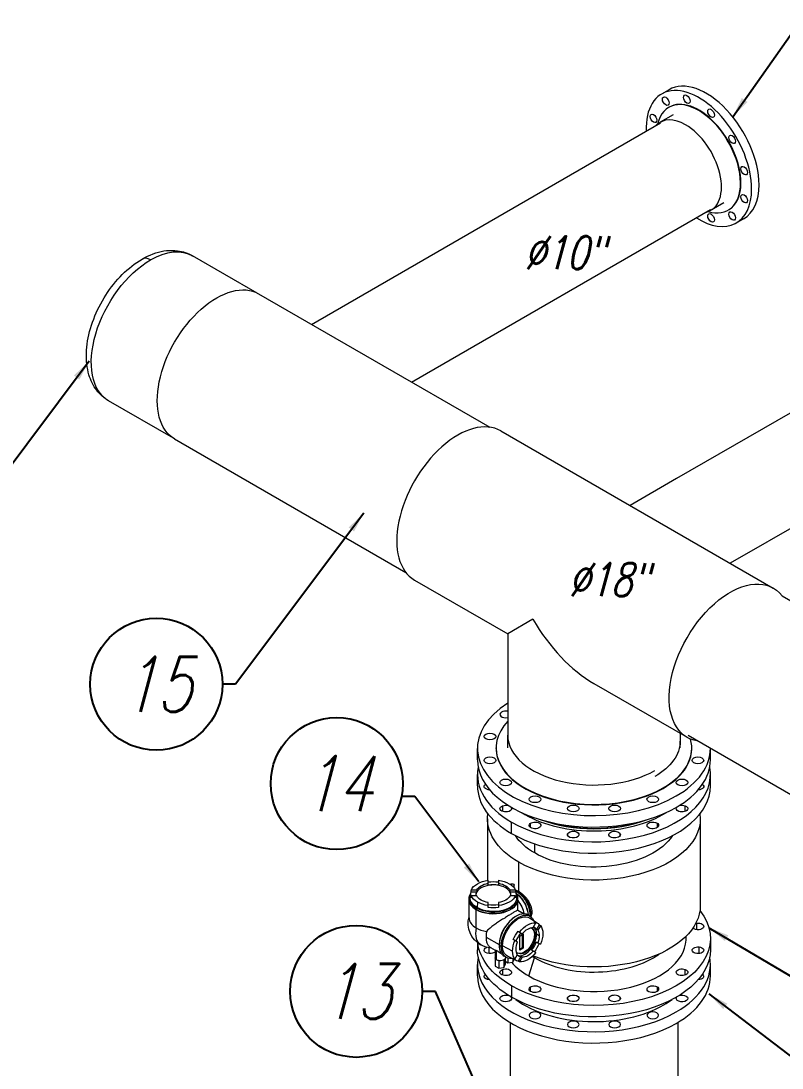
# Model space of a CAD drawing. Header units: inches. Extents: x 52169 to 69006, y 13152 to 42758.
# Drawn here: x 64011 to 66086, y 31320 to 34176 of the extents above; entities that cross this region are included whole.
import ezdxf
from ezdxf.enums import TextEntityAlignment as Align

# ---------------------------------------------------------------- set-up
doc = ezdxf.new("R2010")
doc.units = ezdxf.units.IN
doc.header["$MEASUREMENT"] = 0
doc.layers.add('IA-DIBUJO', color=3, linetype='Continuous')
doc.layers.add('IA-SIMBOLS', color=2, linetype='Continuous')
doc.layers.add('IA-DIM', color=7, linetype='Continuous', lineweight=5)
doc.layers.add('IA-TITLE', color=6, linetype='Continuous', lineweight=13)
doc.styles.add('ING-AMB', font='romans.shx', dxfattribs={"width": 0.75, "oblique": 15})
doc.styles.add('SALVADOR', font='romans.shx', dxfattribs={"width": 0.75, "oblique": 15})
doc.dimstyles.new('ING-AMB 16', dxfattribs={"dimscale": 16, "dimtxt": 3, "dimasz": 2.5, "dimexe": 1, "dimexo": 1, "dimgap": 1, "dimtad": 1, "dimdec": 0, "dimzin": 0, "dimdsep": 46, "dimtxsty": 'ING-AMB', "dimcen": 0.1, "dimclrd": 7, "dimclre": 7, "dimclrt": 2, "dimadec": 0, "dimazin": 0, "dimtfac": 1, "dimtdec": 0, "dimtmove": 0, "dimatfit": 0, "dimfxl": 1.25, "dimtfill": 1, "dimtolj": 1, "dimtzin": 0, "dimarcsym": 1})

# ---------------------------------------------------------------- blocks, each defined once
blk = doc.blocks.new('A$Cc3e9d9fc')
at = {"layer": 'IA-DIBUJO', "color": 2, "linetype": 'Continuous', "lineweight": 0, "extrusion": (1.11022e-16, 0.816497, 0.57735)}
for p, q in [((3760.2, 10678), (3739.9, 10666.3)), ((3760.5, 10630.5), (3759.5, 10629.9)), ((3771.2, 10609.6), (3736, 10589.3)), ((3909.7, 10369.7), (3874.5, 10349.4)), ((3922.5, 10350.1), (3921.4, 10349.4)), ((3963.4, 10326), (3943.1, 10314.3)), ((3555.4, 9058.2), (3809.1, 8911.8)), ((3320.4, 8882.7), (3320.4, 8917.3)), ((3790.4, 8922.6), (3790.4, 8900.9)), ((3288.7, 8881.4), (3288.7, 8882.7)), ((3790.4, 8882.7), (3790.4, 8900.9)), ((3822.1, 8882), (3822, 8882.6)), ((3822.1, 8881.4), (3822.1, 8882.7)), ((3237.9, 8850.3), (3237.9, 8881.4)), ((3288.7, 8882), (3288.7, 8881.5)), ((3872.9, 8850.3), (3872.9, 8881.4)), ((3237.9, 8779), (3237.9, 8810.1)), ((3872.9, 8779), (3872.9, 8810.1)), ((3268.9, 8771.3), (3268.9, 8768.6)), ((3369.2, 8772.4), (3369.8, 8771.9)), ((3741.5, 8772.4), (3742.1, 8772.8)), ((3841.8, 8768.6), (3841.8, 8771.3)), ((3306.3, 8725), (3306.3, 8709.8)), ((3804.4, 8709.8), (3804.4, 8725)), ((3265.4, 8689.7), (3265.4, 8521.6)), ((3366.9, 8701.3), (3366.9, 8702.8)), ((3845.4, 8689.7), (3845.4, 8452.9)), ((3330.8, 8649.4), (3330.8, 8680.5)), ((3381.6, 8676.5), (3381.6, 8666.3)), ((3729.1, 8666.3), (3729.1, 8676.5)), ((3483.4, 8648.3), (3483.4, 8644.7)), ((3627.3, 8644.7), (3627.3, 8648.3)), ((3393.8, 8621.2), (3393.8, 8596.4)), ((3350.3, 8491.3), (3350.3, 8571.3)), ((3267.2, 8513.5), (3267.2, 8521.9)), ((3267.2, 8508.6), (3267.2, 8513.5)), ((3295.2, 8521.9), (3295.2, 8513.5)), ((3295.2, 8513.5), (3295.2, 8508.6)), ((3327.5, 8510.7), (3327.9, 8511)), ((3219.3, 8484.6), (3218.3, 8475.2)), ((3220.8, 8490.5), (3235.8, 8490.5)), ((3221.3, 8495.4), (3235.8, 8495.4)), ((3235.8, 8495.4), (3235.8, 8490.5)), ((3314.8, 8506.7), (3314.8, 8501)), ((3326.6, 8495.4), (3341.1, 8495.4)), ((3326.6, 8490.5), (3326.6, 8495.4)), ((3326.6, 8490.5), (3341.6, 8490.5)), ((3336.4, 8506.1), (3334.5, 8505)), ((3336.4, 8503), (3336.4, 8506.1)), ((3338.1, 8500.8), (3338.1, 8508.5)), ((3342.5, 8488), (3345.2, 8490.8)), ((3343.1, 8484.6), (3344.1, 8475.2)), ((3345.2, 8490.8), (3348.1, 8492.4)), ((3350.1, 8491.2), (3350.3, 8491.3)), ((3215, 8419.1), (3215, 8468.9)), ((3215.2, 8473), (3215.2, 8468.9)), ((3235.8, 8479.2), (3221.3, 8479.2)), ((3237.7, 8462.2), (3236.7, 8447.3)), ((3267.2, 8452.7), (3267.2, 8461.1)), ((3295.2, 8461.1), (3295.2, 8452.7)), ((3341.1, 8479.2), (3326.6, 8479.2)), ((3347.2, 8473), (3347.2, 8468.9)), ((3347.5, 8440.4), (3347.5, 8468.9)), ((3234.4, 8392), (3234.4, 8441.9)), ((3234.6, 8446.1), (3234.6, 8442)), ((3347.5, 8440.4), (3365.4, 8430)), ((3381.3, 8423.8), (3375.6, 8427)), ((3341.3, 8422.8), (3343.1, 8423.8)), ((3400.9, 8405.2), (3379.6, 8418.9)), ((3389.7, 8393), (3396.9, 8405.5)), ((3405.8, 8400.7), (3398.5, 8387.9)), ((3409.9, 8398), (3402.7, 8385.5)), ((3835.7, 8387.1), (3835.7, 8405.1)), ((3352.9, 8380.1), (3360.1, 8375.9)), ((3353.5, 8369.8), (3362.9, 8375.3)), ((3353.5, 8331.6), (3353.5, 8369.8)), ((3361, 8338.1), (3361, 8374.2)), ((3362.9, 8375.3), (3362.9, 8337)), ((3393.2, 8373.7), (3395.1, 8372.6)), ((3402.7, 8385.5), (3398.5, 8387.9)), ((3406.4, 8370.6), (3399, 8374.8)), ((3237.9, 8351.8), (3237.9, 8332.5)), ((3261.2, 8367), (3297.1, 8346.3)), ((3297.1, 8346.3), (3297.1, 8344.2)), ((3302.8, 8341), (3297.1, 8344.2)), ((3333.6, 8328.5), (3306.3, 8343)), ((3347.1, 8353.4), (3339.9, 8357.6)), ((3398.5, 8353.8), (3402.7, 8351.4)), ((3402.7, 8351.4), (3409.9, 8347.2)), ((3841.8, 8322), (3841.8, 8340)), ((3872.9, 8363.6), (3872.9, 8332.5)), ((3268.9, 8337.5), (3268.9, 8322)), ((3273.3, 8338.9), (3286, 8331.6)), ((3286, 8331.7), (3286, 8310.3)), ((3290.1, 8304.6), (3290.1, 8330.2)), ((3308.6, 8318.5), (3308.6, 8318.5)), ((3316.3, 8311.2), (3310.6, 8314.5)), ((3314, 8312.7), (3314, 8312.7)), ((3314, 8312.5), (3314, 8310.3)), ((3342.2, 8303.5), (3319.6, 8315.1)), ((3339.9, 8306.7), (3347.1, 8319.3)), ((3355.9, 8314.2), (3348.5, 8301.5)), ((3360.1, 8311.8), (3352.9, 8299.2)), ((3353.5, 8333.8), (3361, 8338.1)), ((3362.9, 8337), (3353.5, 8331.6)), ((3355.9, 8314.2), (3360.1, 8311.8)), ((3362.9, 8337), (3361, 8338.1)), ((3389.7, 8328.8), (3385.5, 8331.3)), ((3396.9, 8324.7), (3389.7, 8328.8)), ((3393.8, 8310.1), (3393.8, 8313.8)), ((3237.9, 8261.1), (3237.9, 8292.2)), ((3286.6, 8307.7), (3286.6, 8287.9)), ((3286.6, 8287.9), (3296.4, 8282.2)), ((3296.4, 8302.1), (3296.4, 8282.2)), ((3296.4, 8282.2), (3309.8, 8284.3)), ((3309.8, 8304.1), (3309.8, 8284.3)), ((3309.8, 8284.3), (3313.4, 8292)), ((3313.4, 8308), (3313.4, 8292)), ((3313.4, 8301), (3321.1, 8296.5)), ((3321.1, 8309.1), (3321.1, 8296.5)), ((3321.1, 8296.5), (3334.5, 8298.6)), ((3334.5, 8307.4), (3334.5, 8298.6)), ((3334.5, 8298.6), (3337.8, 8305.7)), ((3377.5, 8260.9), (3393.8, 8310.1)), ((3872.9, 8261.1), (3872.9, 8292.2)), ((3306.3, 8278.5), (3306.3, 8263.3)), ((3804.4, 8263.3), (3804.4, 8278.5)), ((3330.8, 8233.9), (3330.8, 8202.8)), ((3381.6, 8229.9), (3381.6, 8219.8)), ((3729.1, 8219.8), (3729.1, 8229.9)), ((3483.4, 8201.7), (3483.4, 8198.2)), ((3627.3, 8198.2), (3627.3, 8201.7))]:
    blk.add_line(p, q, dxfattribs=at)
at = {"layer": 'IA-DIBUJO', "linetype": 'Continuous', "lineweight": 0, "extrusion": (1.11022e-16, 0.816497, 0.57735)}
for p, q in [((2785.3, 10038.1), (3737, 10587.6)), ((3058.4, 9880.5), (3873.5, 10351.1)), ((2637.6, 10123.3), (2461, 10225.3)), ((2641, 10121.5), (3271.2, 9757.6)), ((4383.6, 9965.4), (3780.8, 9617.4)), ((2409.1, 9727.6), (2232.5, 9829.5)), ((3301.6, 9747.4), (4044.1, 9318.8)), ((2412.4, 9725.5), (3042.6, 9361.7)), ((4520.1, 9728.9), (3926.9, 9386.5)), ((3780.7, 9617.4), (3653.8, 9544.1)), ((3066.6, 9340.4), (3320.4, 9193.9)), ((4068.1, 9297.5), (4698.3, 8933.7)), ((3389.2, 9233.7), (3320.4, 9193.9)), ((3320.4, 9193.9), (3320.4, 8917.3)), ((3812.3, 8917.3), (4469.7, 8537.7)), ((3326.8, 8133.9), (3326.8, 7000.9)), ((3784, 8133.9), (3784, 7000.9))]:
    blk.add_line(p, q, dxfattribs=at)
at = {"layer": 'IA-DIBUJO', "color": 2, "linetype": 'Continuous', "lineweight": 0, "extrusion": (1.57946e-16, 2.22045e-16, -1)}
blk.add_arc((-3281.2, 8404.8), 68.5, 300, 14.7258, dxfattribs=at)
at = {"layer": 'IA-DIBUJO', "color": 2, "linetype": 'Continuous', "lineweight": 0, "extrusion": (1.02435e-16, 2.22045e-16, -1)}
blk.add_arc((-3281.2, 8404.8), 68.5, 273.0957, 300, dxfattribs=at)
at = {"layer": 'IA-DIBUJO', "color": 2, "linetype": 'Continuous', "lineweight": 0}
for centre, major_axis, ratio, start_param, end_param in [((3861.8, 10502), (-101.6, 176), 0.57735, -2.356194, 0), ((3841.5, 10490.3), (-101.6, 176), 0.57735, -2.356194, 0.834115), ((3840.4, 10489.7), (-81, 140.2), 0.57735, -2.356194, 0.553972), ((3751, 10647), (-6.4, 11), 0.57735, -5.497787, 0.785398), ((3808.4, 10652.1), (-6.4, 11), 0.57735, -5.497787, 0.785398), ((3841.5, 10490.3), (-81, 140.2), 0.57735, -2.356194, 0), ((3874.6, 10613.9), (-6.4, 11), 0.57735, -5.497787, 0.785398), ((3717.9, 10599.9), (6.4, -11), 0.57735, -5.497787, 0.785398), ((3805.2, 10469.3), (-69.3, 119.9), 0.57735, -0.785398, 0.169443), ((3805.2, 10469.3), (69.2, -119.9), 0.57735, -0.168716, 2.356194), ((3932, 10542.5), (-6.4, 11), 0.57735, -5.497787, 0.785398), ((3965.1, 10457.2), (-6.4, 11), 0.57735, -5.497787, 0.785398), ((3841.5, 10490.3), (101.6, -176), 0.57735, -0.834003, 0.785398), ((3840.4, 10489.7), (81, -140.2), 0.57735, -0.553972, 0.785398), ((3841.5, 10490.3), (81, -140.2), 0.57735, 0, 0.785398), ((3861.8, 10502), (101.6, -176), 0.57735, 0, 0.785398), ((3965.1, 10380.7), (-6.4, 11), 0.57735, -5.497787, 0.785398), ((3874.6, 10328.4), (6.4, -11), 0.57735, -5.497787, 0.785398), ((3932, 10333.6), (-6.4, 11), 0.57735, -5.497787, 0.785398), ((3555.4, 8881.4), (-317.5, 0), 0.57735, -0.737492, 2.356194), ((3315.1, 8974.1), (-15.9, 0), 0.57735, -0.785398, 1.906677), ((3315.1, 8974.1), (-15.9, 0), 0.57735, -1.906677, -0.785398), ((3555.4, 8882.7), (-266.7, 0), 0.57735, -0.492529, 2.356194), ((3272, 8914), (15.9, 0), 0.57735, -3.926991, 2.356194), ((3555.4, 8917.3), (-235, 0), 0.57735, -0.000294, 2.356194), ((3555.4, 8882.7), (266.7, 0), 0.57735, -0.785398, 0.158999), ((3555.4, 8881.4), (317.5, 0), 0.57735, -0.785398, 0.004932), ((3272, 8848.9), (-15.9, 0), 0.57735, -3.926991, 2.356194), ((3555.4, 8881.4), (-266.7, 0), 0.57735, 0, 2.356194), ((3555.4, 8881.4), (266.7, 0), 0.57735, -0.785398, 0), ((3838.7, 8848.9), (-15.9, 0), 0.57735, -5.497787, 0.785398), ((3555.4, 8810.1), (-317.5, 0), 0.57735, -0.109909, 0.785398), ((3555.4, 8850.3), (-317.5, 0), 0.57735, 0, 2.356194), ((3555.4, 8810.1), (317.5, 0), 0.57735, -2.356194, 0.109908), ((3555.4, 8850.3), (317.5, 0), 0.57735, -0.785398, 0), ((3315.1, 8788.7), (-15.9, 0), 0.57735, -3.926991, 2.356194), ((3555.4, 8850.3), (-241, 0), 0.57735, 0.375247, 0.375592), ((3795.6, 8788.7), (15.9, 0), 0.57735, -3.926991, 2.356194), ((3555.4, 8850.3), (241, 0), 0.57735, -0.37559, -0.375246), ((3555.4, 8779), (-317.5, 0), 0.57735, 0, 0.785398), ((3555.4, 8779), (317.5, 0), 0.57735, -2.356194, 0), ((3394.8, 8742.7), (-15.9, 0), 0.57735, -3.926991, 2.356194), ((3715.9, 8742.7), (15.9, 0), 0.57735, -3.926991, 2.356194), ((3499, 8717.8), (-15.9, 0), 0.57735, -3.926991, 2.356194), ((3611.7, 8717.8), (15.9, 0), 0.57735, -3.926991, 2.356194), ((3555.4, 8810.1), (266.5, 0), 0.57735, -2.405226, -2.356194), ((3555.4, 8810.1), (266.5, 0), 0.57735, -2.356194, -0.736367), ((3555.4, 8816.2), (266.5, 0), 0.57735, -2.152335, -0.989258), ((3555.4, 8819.3), (270, 0), 0.57735, -2.102164, -1.039427), ((3281.2, 8481.6), (-47.5, 0), 0.57735, -2.356194, -0.014887), ((3281.2, 8482.4), (-47.5, 0), 0.57735, -0.29918, 0.116362), ((3281.2, 8482.4), (-47.5, 0), 0.57735, -1.869976, -1.271616), ((3281.2, 8481.6), (47.5, 0), 0.57735, 0.014887, 0.785398), ((3281.2, 8482.4), (47.5, 0), 0.57735, -0.116362, 0.29918), ((3348.1, 8451.6), (-25, 43.3), 0.57735, -0.785398, -0.584722), ((3348.1, 8451.6), (-25, 43.3), 0.57735, -2.570986, -0.785398), ((3281.2, 8468.9), (-66.3, 0), 0.57735, -0.086902, 0.785398), ((3281.2, 8468.9), (66.2, 0), 0.57735, -2.356194, 0.086902), ((3281.2, 8482.4), (47.5, 0), 0.57735, -1.869976, -1.271616), ((3343.1, 8370.8), (32.5, 56.3), 0.57735, 0, 2.356194), ((3281.2, 8419.1), (-66.3, 0), 0.57735, 0, 0.785398), ((3341.3, 8371.8), (-31.2, -54.1), 0.57735, -2.356194, -0.785398), ((3281.2, 8404.8), (-34.2, -59.3), 0.57735, -1.042412, 0), ((3281.2, 8419.1), (66.2, 0), 0.57735, -2.356194, -1.852607), ((3370.7, 8354.8), (-22.3, -38.5), 0.57735, -1.867255, -1.274338), ((3367.5, 8356.7), (-22.2, -38.5), 0.57735, 0.071566, 2.356194), ((3555.4, 8363.6), (251.6, 0), 0.57735, -2.356194, 0.040051), ((3370.7, 8354.8), (22.3, 38.5), 0.57735, -0.296458, 0.101629), ((3367.5, 8356.7), (22.2, 38.5), 0.57735, -0.785398, -0.071566), ((3343.1, 8370.8), (-32.5, -56.3), 0.57735, -0.785398, 0), ((3370.7, 8354.8), (22.3, 38.5), 0.57735, -1.867255, -1.274338), ((3555.4, 8292.2), (-317.5, 0), 0.57735, -0.109908, 2.356194), ((3341.3, 8371.8), (-32.9, -53.1), 0.000027, -0.000002, 0.000186), ((3370.7, 8354.8), (-22.2, -38.5), 0.57735, -0.101629, 0.296458), ((3555.4, 8403.4), (228.5, 0), 0.57735, -2.396893, -2.356194), ((3555.4, 8403.4), (228.5, 0), 0.57735, -2.356194, -0.677246), ((3555.4, 8292.2), (317.5, 0), 0.57735, -0.785398, 0.109909), ((3555.4, 8363.6), (251.6, 0), 0.57735, -2.673226, -2.356194), ((3555.4, 8261.1), (-317.5, 0), 0.57735, 0, 2.356194), ((3555.4, 8261.1), (317.5, 0), 0.57735, -0.785398, 0), ((3555.4, 8292.2), (270, 0), 0.57735, -2.48178, -0.785398), ((3555.4, 8292.2), (270, 0), 0.57735, -0.785398, -0.659812)]:
    blk.add_ellipse(centre, major_axis=major_axis, ratio=ratio, start_param=start_param, end_param=end_param, dxfattribs=at)
at = {"layer": 'IA-DIBUJO', "linetype": 'Continuous', "lineweight": 0, "extrusion": (-1.33067e-16, 2.69122e-16, -1)}
blk.add_ellipse((2346.8, 10027.4), major_axis=(114.3, 197.9), ratio=0.57735, start_param=-0.785398, end_param=0, dxfattribs=at)
at = {"layer": 'IA-DIBUJO', "linetype": 'Continuous', "lineweight": 0, "extrusion": (-2.29215e-16, 3.24633e-16, -1)}
for centre, major_axis, end_param in [((2346.8, 10027.4), (-114.3, -197.9), 2.356194), ((2526.7, 9923.5), (-114.3, -198), 3.141593)]:
    blk.add_ellipse(centre, major_axis=major_axis, ratio=0.57735, start_param=0, end_param=end_param, dxfattribs=at)
at = {"layer": 'IA-DIBUJO', "linetype": 'Continuous', "lineweight": 0}
for centre, major_axis, start_param, end_param in [((2346.8, 10176.6), (-22.9, 39.6), -0.785398, 0), ((3184.1, 9543.9), (117.5, 203.5), 0, 3.141593), ((3555.4, 9329.6), (166.2, -287.8), -1.570796, -0.785398)]:
    blk.add_ellipse(centre, major_axis=major_axis, ratio=0.57735, start_param=start_param, end_param=end_param, dxfattribs=at)
at = {"layer": 'IA-DIBUJO', "linetype": 'Continuous', "lineweight": 0, "extrusion": (5.92297e-17, 1.581e-16, -1)}
blk.add_ellipse((3926.6, 9115.3), major_axis=(-117.5, -203.5), ratio=0.57735, start_param=-0.233917, end_param=3.37551, dxfattribs=at)
at = {"layer": 'IA-DIBUJO', "color": 2, "linetype": 'Continuous', "lineweight": 0, "extrusion": (-2.12596e-18, 2.79261e-32, -1)}
blk.add_ellipse((3555.4, 8900.9), major_axis=(235, 0), ratio=0.57735, start_param=0, end_param=0.785398, dxfattribs=at)
at = {"layer": 'IA-DIBUJO', "color": 2, "linetype": 'Continuous', "lineweight": 0, "extrusion": (2.52283e-17, -5.55112e-17, -1)}
blk.add_ellipse((3272, 8777.6), major_axis=(-15.9, 0), ratio=0.57735, start_param=-1.530768, end_param=0.693918, dxfattribs=at)
at = {"layer": 'IA-DIBUJO', "color": 2, "linetype": 'Continuous', "lineweight": 0, "extrusion": (-1.11022e-16, 2.77556e-16, -1)}
blk.add_ellipse((3838.8, 8777.6), major_axis=(15.9, 0), ratio=0.57735, start_param=-0.693916, end_param=1.530766, dxfattribs=at)
at = {"layer": 'IA-DIBUJO', "color": 2, "linetype": 'Continuous', "lineweight": 0, "extrusion": (1.64007e-17, 5.55112e-17, -1)}
for centre, major_axis, start_param, end_param in [((3315.1, 8717.4), (-15.9, 0), -2.159845, 0.981748), ((3315.1, 8270.9), (-15.9, 0), -2.159845, 0.981748), ((3315.1, 8270.9), (15.9, 0), -2.159845, 0.981748), ((3795.6, 8199.6), (15.9, 0), -2.092029, -0.785398)]:
    blk.add_ellipse(centre, major_axis=major_axis, ratio=0.57735, start_param=start_param, end_param=end_param, dxfattribs=at)
at = {"layer": 'IA-DIBUJO', "color": 2, "linetype": 'Continuous', "lineweight": 0, "extrusion": (1.64007e-17, 1.66533e-16, -1)}
blk.add_ellipse((3315.1, 8717.4), major_axis=(15.9, 0), ratio=0.57735, start_param=-2.159845, end_param=-1.044273, dxfattribs=at)
at = {"layer": 'IA-DIBUJO', "color": 2, "linetype": 'Continuous', "lineweight": 0, "extrusion": (-1.61509e-17, 1.11022e-16, -1)}
blk.add_ellipse((3315.1, 8717.4), major_axis=(15.9, 0), ratio=0.57735, start_param=-0.48372, end_param=0.981748, dxfattribs=at)
at = {"layer": 'IA-DIBUJO', "color": 2, "linetype": 'Continuous', "lineweight": 0, "extrusion": (9.09232e-18, 1.19469e-33, -1)}
blk.add_ellipse((3795.6, 8717.4), major_axis=(-15.9, 0), ratio=0.57735, start_param=-0.981748, end_param=0.483715, dxfattribs=at)
at = {"layer": 'IA-DIBUJO', "color": 2, "linetype": 'Continuous', "lineweight": 0, "extrusion": (4.84526e-17, 5.55112e-17, -1)}
for centre, major_axis in [((3795.6, 8717.4), (15.9, 0)), ((3795.6, 8270.9), (-15.9, 0)), ((3795.6, 8270.9), (15.9, 0))]:
    blk.add_ellipse(centre, major_axis=major_axis, ratio=0.57735, start_param=-0.981748, end_param=2.159845, dxfattribs=at)
at = {"layer": 'IA-DIBUJO', "color": 2, "linetype": 'Continuous', "lineweight": 0, "extrusion": (7.19118e-17, -1.28964e-29, -1)}
for centre, major_axis, start_param, end_param in [((3795.6, 8717.4), (15.9, 0), -2.097314, -0.981748), ((3272, 8331), (-15.9, 0), -2.652654, -1.767146)]:
    blk.add_ellipse(centre, major_axis=major_axis, ratio=0.57735, start_param=start_param, end_param=end_param, dxfattribs=at)
at = {"layer": 'IA-DIBUJO', "color": 2, "linetype": 'Continuous', "lineweight": 0, "extrusion": (-2.61467e-17, -5.55112e-17, -1)}
blk.add_ellipse((3555.4, 8689.7), major_axis=(-290, 0), ratio=0.57735, start_param=-0.785398, end_param=0.080664, dxfattribs=at)
at = {"layer": 'IA-DIBUJO', "color": 2, "linetype": 'Continuous', "lineweight": 0, "extrusion": (5.55112e-17, -1.66533e-16, -1)}
blk.add_ellipse((3555.4, 8689.7), major_axis=(290, 0), ratio=0.57735, start_param=-0.080664, end_param=2.356194, dxfattribs=at)
at = {"layer": 'IA-DIBUJO', "color": 2, "linetype": 'Continuous', "lineweight": 0, "extrusion": (7.39456e-17, 5.55112e-17, -1)}
for centre, major_axis in [((3394.8, 8671.4), (-15.9, 0)), ((3394.8, 8671.4), (15.9, 0)), ((3394.8, 8224.8), (-15.9, 0)), ((3394.8, 8224.8), (15.9, 0))]:
    blk.add_ellipse(centre, major_axis=major_axis, ratio=0.57735, start_param=-2.552544, end_param=0.589049, dxfattribs=at)
at = {"layer": 'IA-DIBUJO', "color": 2, "linetype": 'Continuous', "lineweight": 0, "extrusion": (1.61509e-17, -1.66533e-16, -1)}
for centre, major_axis, start_param, end_param in [((3499, 8646.5), (-15.9, 0), 0.19635, 3.337942), ((3611.7, 8646.5), (-15.9, 0), -0.19635, 2.945243), ((3499, 8646.5), (15.9, 0), 0.19635, 3.337942), ((3611.7, 8646.5), (15.9, 0), -0.19635, 2.945243), ((3499, 8199.9), (15.9, 0), 0.19635, 3.337942), ((3499, 8199.9), (-15.9, 0), 0.19635, 3.337942), ((3611.7, 8199.9), (-15.9, 0), -0.19635, 2.945243), ((3611.7, 8199.9), (15.9, 0), -0.19635, 2.945243)]:
    blk.add_ellipse(centre, major_axis=major_axis, ratio=0.57735, start_param=start_param, end_param=end_param, dxfattribs=at)
at = {"layer": 'IA-DIBUJO', "color": 2, "linetype": 'Continuous', "lineweight": 0, "extrusion": (-4.64188e-17, -9.4569e-34, -1)}
for centre, major_axis in [((3715.9, 8671.4), (-15.9, 0)), ((3715.9, 8671.4), (15.9, 0)), ((3715.9, 8224.8), (-15.9, 0)), ((3715.9, 8224.8), (15.9, 0))]:
    blk.add_ellipse(centre, major_axis=major_axis, ratio=0.57735, start_param=-0.589049, end_param=2.552544, dxfattribs=at)
at = {"layer": 'IA-DIBUJO', "color": 2, "linetype": 'Continuous', "lineweight": 0, "extrusion": (-9.14177e-17, -5.55112e-17, -1)}
blk.add_ellipse((3555.4, 8689.7), major_axis=(-228.5, 0), ratio=0.57735, start_param=-0.785398, end_param=-0.356222, dxfattribs=at)
at = {"layer": 'IA-DIBUJO', "color": 2, "linetype": 'Continuous', "lineweight": 0, "extrusion": (-1.96046e-17, 5.55112e-17, -1)}
blk.add_ellipse((3555.4, 8689.7), major_axis=(228.5, 0), ratio=0.57735, start_param=0.356222, end_param=2.356194, dxfattribs=at)
at = {"layer": 'IA-DIBUJO', "color": 2, "linetype": 'Continuous', "lineweight": 0, "extrusion": (3.33522e-17, 5.55112e-17, -1)}
for major_axis in [(-61.5, 0), (61.5, 0)]:
    blk.add_ellipse((3281.2, 8487.3), major_axis=major_axis, ratio=0.57735, start_param=0.229656, end_param=1.341141, dxfattribs=at)
at = {"layer": 'IA-DIBUJO', "color": 2, "linetype": 'Continuous', "lineweight": 0, "extrusion": (5.39779e-17, 7.09244e-33, -1)}
for major_axis in [(-47.5, 0), (47.5, 0)]:
    blk.add_ellipse((3281.2, 8487.3), major_axis=major_axis, ratio=0.57735, start_param=0.29918, end_param=1.271616, dxfattribs=at)
at = {"layer": 'IA-DIBUJO', "color": 2, "linetype": 'Continuous', "lineweight": 0, "extrusion": (-1.65378e-17, 4.25324e-33, -1)}
for major_axis in [(62, 0), (-62, 0)]:
    blk.add_ellipse((3281.2, 8482.4), major_axis=major_axis, ratio=0.57735, start_param=-1.798514, end_param=-1.343079, dxfattribs=at)
at = {"layer": 'IA-DIBUJO', "color": 2, "linetype": 'Continuous', "lineweight": 0, "extrusion": (6.38492e-17, -1.28766e-32, -1)}
for major_axis in [(61.5, 0), (-61.5, 0)]:
    blk.add_ellipse((3281.2, 8487.3), major_axis=major_axis, ratio=0.57735, start_param=-1.341141, end_param=-0.785398, dxfattribs=at)
at = {"layer": 'IA-DIBUJO', "color": 2, "linetype": 'Continuous', "lineweight": 0, "extrusion": (-3.392e-17, 1.11022e-16, -1)}
for major_axis in [(47.5, 0), (-47.5, 0)]:
    blk.add_ellipse((3281.2, 8487.3), major_axis=major_axis, ratio=0.57735, start_param=-1.271616, end_param=-0.785398, dxfattribs=at)
at = {"layer": 'IA-DIBUJO', "color": 2, "linetype": 'Continuous', "lineweight": 0, "extrusion": (1.66761e-17, -2.43739e-33, -1)}
for major_axis in [(61.5, 0), (-61.5, 0)]:
    blk.add_ellipse((3281.2, 8487.3), major_axis=major_axis, ratio=0.57735, start_param=-0.785398, end_param=-0.229656, dxfattribs=at)
at = {"layer": 'IA-DIBUJO', "color": 2, "linetype": 'Continuous', "lineweight": 0, "extrusion": (9.44557e-17, -1.69551e-29, -1)}
blk.add_ellipse((3332.1, 8508.5), major_axis=(6, 0), ratio=0.57735, start_param=-2.356194, end_param=-0.785398, dxfattribs=at)
at = {"layer": 'IA-DIBUJO', "color": 2, "linetype": 'Continuous', "lineweight": 0, "extrusion": (2.13663e-17, 5.55112e-17, -1)}
blk.add_ellipse((3332.1, 8508.5), major_axis=(6, 0), ratio=0.57735, start_param=-0.785398, end_param=0.785398, dxfattribs=at)
at = {"layer": 'IA-DIBUJO', "color": 2, "linetype": 'Continuous', "lineweight": 0, "extrusion": (1.2326e-32, 5.55112e-17, -1)}
blk.add_ellipse((3281.2, 8473), major_axis=(-66, 0), ratio=0.57735, start_param=-0.785398, end_param=0.369211, dxfattribs=at)
at = {"layer": 'IA-DIBUJO', "color": 2, "linetype": 'Continuous', "lineweight": 0, "extrusion": (2.37116e-18, 3.1156e-34, -1)}
for major_axis in [(-62, 0), (62, 0)]:
    blk.add_ellipse((3281.2, 8482.4), major_axis=major_axis, ratio=0.57735, start_param=-0.227717, end_param=0.227717, dxfattribs=at)
at = {"layer": 'IA-DIBUJO', "color": 2, "linetype": 'Continuous', "lineweight": 0, "extrusion": (-6.4405e-17, -1.11022e-16, -1)}
blk.add_ellipse((3281.2, 8473), major_axis=(66, 0), ratio=0.57735, start_param=-0.369211, end_param=2.356194, dxfattribs=at)
at = {"layer": 'IA-DIBUJO', "color": 2, "linetype": 'Continuous', "lineweight": 0, "extrusion": (-2.15912e-17, -5.55112e-17, -1)}
for major_axis in [(47.5, 0), (-47.5, 0)]:
    blk.add_ellipse((3281.2, 8487.3), major_axis=major_axis, ratio=0.57735, start_param=-0.785398, end_param=-0.29918, dxfattribs=at)
at = {"layer": 'IA-DIBUJO', "color": 2, "linetype": 'Continuous', "lineweight": 0, "extrusion": (1.77422e-16, 3.5883e-16, -1)}
blk.add_ellipse((3345.2, 8450), major_axis=(25, -43.3), ratio=0.57735, start_param=-2.464529, end_param=-2.356194, dxfattribs=at)
at = {"layer": 'IA-DIBUJO', "color": 2, "linetype": 'Continuous', "lineweight": 0, "extrusion": (1.64541e-16, 1.59096e-16, -1)}
blk.add_ellipse((3338.2, 8445.9), major_axis=(26.8, -46.3), ratio=0.57735, start_param=-2.226142, end_param=-0.84944, dxfattribs=at)
at = {"layer": 'IA-DIBUJO', "color": 2, "linetype": 'Continuous', "lineweight": 0, "extrusion": (1.0903e-16, 2.55245e-16, -1)}
blk.add_ellipse((3345.2, 8450), major_axis=(25, -43.3), ratio=0.57735, start_param=-2.356194, end_param=-0.653494, dxfattribs=at)
at = {"layer": 'IA-DIBUJO', "color": 2, "linetype": 'Continuous', "lineweight": 0, "extrusion": (5.32625e-17, -5.55112e-17, -1)}
blk.add_ellipse((3281.2, 8468.9), major_axis=(-66, 0), ratio=0.57735, start_param=-0.785398, end_param=0, dxfattribs=at)
at = {"layer": 'IA-DIBUJO', "color": 2, "linetype": 'Continuous', "lineweight": 0, "extrusion": (7.17902e-17, -1.66533e-16, -1)}
blk.add_ellipse((3281.2, 8473), major_axis=(-63, 0), ratio=0.57735, start_param=-0.785398, end_param=0.060646, dxfattribs=at)
at = {"layer": 'IA-DIBUJO', "color": 2, "linetype": 'Continuous', "lineweight": 0, "extrusion": (-4.31753e-17, 1.66533e-16, -1)}
blk.add_ellipse((3281.2, 8468.9), major_axis=(66, 0), ratio=0.57735, start_param=0, end_param=2.356194, dxfattribs=at)
at = {"layer": 'IA-DIBUJO', "color": 2, "linetype": 'Continuous', "lineweight": 0, "extrusion": (4.06976e-18, 5.55112e-17, -1)}
blk.add_ellipse((3281.2, 8473), major_axis=(63, 0), ratio=0.57735, start_param=-0.060646, end_param=2.356194, dxfattribs=at)
at = {"layer": 'IA-DIBUJO', "color": 2, "linetype": 'Continuous', "lineweight": 0, "extrusion": (2.05178e-16, 3.10756e-16, -1)}
blk.add_ellipse((3328.3, 8440.2), major_axis=(26.7, -46.3), ratio=0.57735, start_param=-1.823037, end_param=-1.048001, dxfattribs=at)
at = {"layer": 'IA-DIBUJO', "color": 2, "linetype": 'Continuous', "lineweight": 0, "extrusion": (1.65999e-17, 1.37781e-16, -1)}
blk.add_ellipse((3341.3, 8447.7), major_axis=(24, -41.6), ratio=0.57735, start_param=-2.132467, end_param=-1.009126, dxfattribs=at)
at = {"layer": 'IA-DIBUJO', "color": 2, "linetype": 'Continuous', "lineweight": 0, "extrusion": (3.51927e-17, 1.71978e-16, -1)}
blk.add_ellipse((3348.8, 8367.5), major_axis=(32.5, 56.3), ratio=0.57735, start_param=-2.356194, end_param=0.423462, dxfattribs=at)
at = {"layer": 'IA-DIBUJO', "color": 2, "linetype": 'Continuous', "lineweight": 0, "extrusion": (-3.01326e-16, 3.66267e-16, -1)}
blk.add_ellipse((3348.8, 8367.5), major_axis=(30, 52), ratio=0.57735, start_param=-2.356194, end_param=0.02867, dxfattribs=at)
at = {"layer": 'IA-DIBUJO', "color": 2, "linetype": 'Continuous', "lineweight": 0, "extrusion": (-4.25905e-17, 2.22045e-16, -1)}
blk.add_ellipse((3555.4, 8363.6), major_axis=(317.5, 0), ratio=0.57735, start_param=-0.426508, end_param=2.356194, dxfattribs=at)
at = {"layer": 'IA-DIBUJO', "color": 2, "linetype": 'Continuous', "lineweight": 0, "extrusion": (2.84574e-17, 5.55112e-17, -1)}
blk.add_ellipse((3555.4, 8452.9), major_axis=(290, 0), ratio=0.57735, start_param=0, end_param=2.181312, dxfattribs=at)
at = {"layer": 'IA-DIBUJO', "color": 2, "linetype": 'Continuous', "lineweight": 0, "extrusion": (-1.57104e-16, 2.83e-16, -1)}
for centre, major_axis, start_param, end_param in [((3374.9, 8352.4), (29.3, 50.7), -1.346703, -0.224093), ((3374.9, 8352.4), (29.2, 50.7), 0.224093, 0.785398), ((3348.8, 8367.5), (-32.5, -56.3), -0.423462, 0.785398), ((3374.9, 8352.4), (-29.2, -50.7), 0.224093, 0.785398), ((3374.9, 8352.4), (-29.3, -50.7), -1.346703, -0.224093)]:
    blk.add_ellipse(centre, major_axis=major_axis, ratio=0.57735, start_param=start_param, end_param=end_param, dxfattribs=at)
at = {"layer": 'IA-DIBUJO', "color": 2, "linetype": 'Continuous', "lineweight": 0, "extrusion": (-2.29215e-16, 3.24633e-16, -1)}
for major_axis in [(29.4, 50.9), (-29.4, -50.9)]:
    blk.add_ellipse((3370.7, 8354.8), major_axis=major_axis, ratio=0.57735, start_param=-0.223149, end_param=0.223149, dxfattribs=at)
at = {"layer": 'IA-DIBUJO', "color": 2, "linetype": 'Continuous', "lineweight": 0, "extrusion": (1.61509e-17, 1.11022e-16, -1)}
blk.add_ellipse((3838.8, 8396.1), major_axis=(15.9, 0), ratio=0.57735, start_param=-1.93708, end_param=-1.767146, dxfattribs=at)
at = {"layer": 'IA-DIBUJO', "color": 2, "linetype": 'Continuous', "lineweight": 0, "extrusion": (-4.93038e-32, -2.22045e-16, -1)}
blk.add_ellipse((3838.8, 8396.1), major_axis=(15.9, 0), ratio=0.57735, start_param=-1.767146, end_param=1.374447, dxfattribs=at)
at = {"layer": 'IA-DIBUJO', "color": 2, "linetype": 'Continuous', "lineweight": 0, "extrusion": (-2.53252e-16, 3.38511e-16, -1)}
for major_axis in [(29.4, 50.9), (-29.4, -50.9)]:
    blk.add_ellipse((3370.7, 8354.8), major_axis=major_axis, ratio=0.57735, start_param=-1.793946, end_param=-1.347647, dxfattribs=at)
at = {"layer": 'IA-DIBUJO', "color": 2, "linetype": 'Continuous', "lineweight": 0, "extrusion": (-8.49925e-17, 2.41367e-16, -1)}
blk.add_ellipse((3367.5, 8356.7), major_axis=(-19.5, -33.8), ratio=0.57735, start_param=-2.356194, end_param=0.20762, dxfattribs=at)
at = {"layer": 'IA-DIBUJO', "color": 2, "linetype": 'Continuous', "lineweight": 0, "extrusion": (-1.73704e-16, 4.20782e-16, -1)}
blk.add_ellipse((3365.6, 8357.7), major_axis=(-19.5, -33.8), ratio=0.57735, start_param=-2.356194, end_param=-0.047612, dxfattribs=at)
at = {"layer": 'IA-DIBUJO', "color": 2, "linetype": 'Continuous', "lineweight": 0, "extrusion": (-4.0637e-17, 1.51659e-16, -1)}
for major_axis in [(22.2, 38.5), (-22.2, -38.5)]:
    blk.add_ellipse((3374.9, 8352.4), major_axis=major_axis, ratio=0.57735, start_param=-1.274338, end_param=-0.296458, dxfattribs=at)
at = {"layer": 'IA-DIBUJO', "color": 2, "linetype": 'Continuous', "lineweight": 0, "extrusion": (9.07038e-17, 2.68126e-16, -1)}
blk.add_ellipse((3367.5, 8356.7), major_axis=(19.5, 33.8), ratio=0.57735, start_param=-0.20762, end_param=0.785398, dxfattribs=at)
at = {"layer": 'IA-DIBUJO', "color": 2, "linetype": 'Continuous', "lineweight": 0, "extrusion": (1.11556e-17, 1.85856e-16, -1)}
blk.add_ellipse((3365.6, 8357.7), major_axis=(19.5, 33.8), ratio=0.57735, start_param=0.047612, end_param=0.785398, dxfattribs=at)
at = {"layer": 'IA-DIBUJO', "color": 2, "linetype": 'Continuous', "lineweight": 0, "extrusion": (-1.84859e-16, 2.34926e-16, -1)}
for major_axis in [(22.2, 38.5), (-22.2, -38.5)]:
    blk.add_ellipse((3374.9, 8352.4), major_axis=major_axis, ratio=0.57735, start_param=0.296458, end_param=0.785398, dxfattribs=at)
at = {"layer": 'IA-DIBUJO', "color": 2, "linetype": 'Continuous', "lineweight": 0, "extrusion": (-2.49533e-16, 4.00463e-16, -1)}
for major_axis in [(-22.2, -38.5), (22.2, 38.5)]:
    blk.add_ellipse((3374.9, 8352.4), major_axis=major_axis, ratio=0.57735, start_param=-2.356194, end_param=-1.867255, dxfattribs=at)
at = {"layer": 'IA-DIBUJO', "color": 2, "linetype": 'Continuous', "lineweight": 0, "extrusion": (-6.83926e-17, 1.03585e-16, -1)}
for major_axis in [(-29.2, -50.7), (29.2, 50.7)]:
    blk.add_ellipse((3374.9, 8352.4), major_axis=major_axis, ratio=0.57735, start_param=-2.356194, end_param=-1.794889, dxfattribs=at)
at = {"layer": 'IA-DIBUJO', "color": 2, "linetype": 'Continuous', "lineweight": 0, "extrusion": (1.61509e-17, 5.55112e-17, -1)}
blk.add_ellipse((3838.8, 8396.1), major_axis=(-15.9, 0), ratio=0.57735, start_param=-1.767146, end_param=-0.536485, dxfattribs=at)
at = {"layer": 'IA-DIBUJO', "color": 2, "linetype": 'Continuous', "lineweight": 0, "extrusion": (-1.2326e-32, -5.55112e-17, -1)}
for centre, major_axis, end_param in [((3555.4, 8363.6), (-317.5, 0), -0.067176), ((3300, 8310.3), (-14, 0), 0)]:
    blk.add_ellipse(centre, major_axis=major_axis, ratio=0.57735, start_param=-0.785398, end_param=end_param, dxfattribs=at)
at = {"layer": 'IA-DIBUJO', "color": 2, "linetype": 'Continuous', "lineweight": 0, "extrusion": (-2.05178e-16, 3.10756e-16, -1)}
blk.add_ellipse((3348.8, 8367.5), major_axis=(-30, -52), ratio=0.57735, start_param=-0.02867, end_param=0.785398, dxfattribs=at)
at = {"layer": 'IA-DIBUJO', "color": 2, "linetype": 'Continuous', "lineweight": 0, "extrusion": (-2.42263e-17, -1.66533e-16, -1)}
for major_axis in [(-15.9, 0), (15.9, 0)]:
    blk.add_ellipse((3838.8, 8331), major_axis=major_axis, ratio=0.57735, start_param=-1.374447, end_param=1.767146, dxfattribs=at)
at = {"layer": 'IA-DIBUJO', "color": 2, "linetype": 'Continuous', "lineweight": 0, "extrusion": (-3.34981e-17, 1.11022e-16, -1)}
blk.add_ellipse((3555.4, 8332.5), major_axis=(-317.5, 0), ratio=0.57735, start_param=-0.785398, end_param=0, dxfattribs=at)
at = {"layer": 'IA-DIBUJO', "color": 2, "linetype": 'Continuous', "lineweight": 0, "extrusion": (-3.12848e-17, 1.66533e-16, -1)}
blk.add_ellipse((3272, 8331), major_axis=(-15.9, 0), ratio=0.57735, start_param=-1.767146, end_param=0.998714, dxfattribs=at)
at = {"layer": 'IA-DIBUJO', "color": 2, "linetype": 'Continuous', "lineweight": 0, "extrusion": (-6.76916e-17, 7.61911e-30, -1)}
blk.add_ellipse((3555.4, 8332.5), major_axis=(317.5, 0), ratio=0.57735, start_param=0, end_param=2.356194, dxfattribs=at)
at = {"layer": 'IA-DIBUJO', "color": 2, "linetype": 'Continuous', "lineweight": 0, "extrusion": (2.37905e-17, -1.66533e-16, -1)}
blk.add_ellipse((3300, 8310.3), major_axis=(14, 0), ratio=0.57735, start_param=0, end_param=2.356194, dxfattribs=at)
at = {"layer": 'IA-DIBUJO', "color": 2, "linetype": 'Continuous', "lineweight": 0, "extrusion": (-7.05855e-18, -1.11022e-16, -1)}
blk.add_ellipse((3272, 8259.7), major_axis=(-15.9, 0), ratio=0.57735, start_param=-0.785398, end_param=0.692147, dxfattribs=at)
at = {"layer": 'IA-DIBUJO', "color": 2, "linetype": 'Continuous', "lineweight": 0, "extrusion": (4.84526e-17, 3.67678e-33, -1)}
blk.add_ellipse((3838.7, 8259.7), major_axis=(15.9, 0), ratio=0.57735, start_param=-0.692153, end_param=1.529039, dxfattribs=at)
at = {"layer": 'IA-DIBUJO', "color": 2, "linetype": 'Continuous', "lineweight": 0, "extrusion": (4.2396e-17, 8.63733e-34, -1)}
blk.add_ellipse((3272, 8259.7), major_axis=(-15.9, 0), ratio=0.57735, start_param=-1.529034, end_param=-0.785398, dxfattribs=at)
at = {"layer": 'IA-DIBUJO', "color": 2, "linetype": 'Continuous', "lineweight": 0, "extrusion": (8.07543e-17, 1.50935e-32, -1)}
blk.add_ellipse((3315.1, 8199.6), major_axis=(-15.9, 0), ratio=0.57735, start_param=-0.785398, end_param=2.092015, dxfattribs=at)
at = {"layer": 'IA-DIBUJO', "color": 2, "linetype": 'Continuous', "lineweight": 0, "extrusion": (7.1662e-17, -1.44522e-32, -1)}
blk.add_ellipse((3315.1, 8199.6), major_axis=(15.9, 0), ratio=0.57735, start_param=-0.478443, end_param=2.356194, dxfattribs=at)
at = {"layer": 'IA-DIBUJO', "color": 2, "linetype": 'Continuous', "lineweight": 0, "extrusion": (7.1662e-17, -1.66533e-16, -1)}
blk.add_ellipse((3795.6, 8199.6), major_axis=(15.9, 0), ratio=0.57735, start_param=-0.785398, end_param=3.620048, dxfattribs=at)
at = {"layer": 'IA-DIBUJO', "color": 2, "linetype": 'Continuous', "lineweight": 0, "extrusion": (4.87024e-17, 1.11022e-16, -1)}
for centre, major_axis in [((3394.8, 8153.5), (15.9, 0)), ((3715.9, 8153.5), (-15.9, 0)), ((3499, 8128.6), (15.9, 0)), ((3611.7, 8128.6), (-15.9, 0))]:
    blk.add_ellipse(centre, major_axis=major_axis, ratio=0.57735, start_param=-3.926991, end_param=2.356194, dxfattribs=at)
at = {"layer": 'IA-DIBUJO', "linetype": 'Continuous', "lineweight": 0}
blk.add_open_spline([(2232.5, 9829.5), (2219.9, 9836.8), (2208.8, 9846.8), (2190.4, 9870.9), (2183.5, 9885.4), (2173.5, 9919), (2171.3, 9938.7), (2172.5, 9981.2), (2176.4, 10004.2), (2189.8, 10049.9), (2199.2, 10072.6), (2222.5, 10115.6), (2236.2, 10135.9), (2267.1, 10172.5), (2284.2, 10188.8), (2321, 10215.7), (2340.6, 10226.3), (2380.4, 10239), (2400.5, 10241.5), (2434.6, 10237.1), (2448.5, 10232.5), (2461, 10225.3)], degree=3, knots=[3.926991, 3.926991, 3.926991, 3.926991, 4.164529, 4.164529, 4.426065, 4.426065, 4.744378, 4.744378, 5.097524, 5.097524, 5.449712, 5.449712, 5.798414, 5.798414, 6.149179, 6.149179, 6.503865, 6.503865, 6.834102, 6.834102, 7.068583, 7.068583, 7.068583, 7.068583], dxfattribs=at)
at = {"layer": 'IA-DIBUJO', "color": 2, "linetype": 'Continuous', "lineweight": 0}
for points, weights in [([(3220.8, 8490.5), (3221.1, 8493), (3221.3, 8495.4)], [1, 1.00000913925, 1]), ([(3341.1, 8495.4), (3341.4, 8493), (3341.6, 8490.5)], [1, 1.00000914069, 1]), ([(3221.3, 8479.2), (3221.1, 8476.8), (3220.8, 8474.3)], [1, 1.00000913949, 1]), ([(3341.6, 8474.3), (3341.4, 8476.8), (3341.1, 8479.2)], [1, 1.00000913703, 1]), ([(3267.2, 8447.5), (3267.2, 8450.1), (3267.2, 8452.7)], [1, 1.00000913951, 1]), ([(3295.2, 8452.7), (3295.2, 8450.1), (3295.2, 8447.5)], [1, 1.00000913769, 1]), ([(3396.9, 8405.5), (3394.9, 8406.9), (3392.8, 8408.2)], [1.00000473576, 1.00001852892, 1.0000277952]), ([(3405.8, 8400.7), (3407.9, 8399.4), (3409.9, 8398)], [1.00002779504, 1.00001852882, 1.00000473574]), ([(3348.5, 8382.6), (3350.7, 8381.4), (3352.9, 8380.1)], [1.00002779502, 1.0000185288, 1.00000473573]), ([(3339.9, 8357.6), (3337.7, 8358.9), (3335.5, 8360.1)], [1.00000473574, 1.00001852883, 1.00002779507]), ([(3286.6, 8307.7), (3286.6, 8307.8), (3286.6, 8307.9)], [1, 1.00105420864, 1.00204985528]), ([(3286.8, 8307.6), (3286.7, 8307.7), (3286.6, 8307.7)], [1.00246531928, 1.00127552545, 1]), ([(3296.4, 8302.1), (3296, 8302.4), (3295.6, 8302.7)], [1, 1.00550602985, 1.00941456345]), ([(3297.5, 8302.4), (3296.9, 8302.2), (3296.4, 8302.1)], [1.00968568049, 1.0056983669, 1]), ([(3309.8, 8304.1), (3309.3, 8304.1), (3308.9, 8304.1)], [1, 1.00441041079, 1.00779582879]), ([(3310, 8304.7), (3309.9, 8304.4), (3309.8, 8304.1)], [1.00709804807, 1.00396276602, 1]), ([(3335.5, 8309), (3337.7, 8307.9), (3339.9, 8306.7)], [1.00002779517, 1.0000185289, 1.00000473576]), ([(3352.9, 8299.2), (3350.7, 8300.4), (3348.5, 8301.5)], [1.00000473586, 1.00001852929, 1.00002779575])]:
    blk.add_rational_spline(points, weights, degree=2, dxfattribs=at)
for points in [[(3347.1, 8492.9), (3348.2, 8492.4), (3349.2, 8491.9), (3350.3, 8491.3)], [(3308.2, 8319.2), (3308.2, 8319.2), (3308.2, 8319.2), (3308.2, 8319.2)]]:
    blk.add_open_spline(points, degree=3, dxfattribs=at)
for points, knots in [([(3350.3, 8491.3), (3352.4, 8490.1), (3354.6, 8488.6), (3359, 8485.2), (3361.2, 8483.3), (3365.6, 8479.1), (3367.7, 8476.9), (3371.7, 8472.1), (3373.5, 8469.7), (3376.8, 8464.8), (3378.3, 8462.2), (3381.1, 8456.8), (3382.3, 8454), (3384.3, 8448.4), (3385, 8445.6), (3386, 8440.3), (3386.2, 8437.7), (3386.2, 8435.3), (3386.2, 8432.8), (3386, 8430.4), (3385.1, 8426.1), (3384.4, 8424.1), (3383.5, 8422.3)], [-7.095173, -7.095173, -7.095173, -7.095173, -6.208287, -6.208287, -5.321401, -5.321401, -4.434515, -4.434515, -3.547629, -3.547629, -2.660722, -2.660722, -1.773814, -1.773814, -0.886907, -0.886907, 0, 0, 0, 0.886907, 0.886907, 1.702156, 1.702156, 1.702156, 1.702156]), ([(3347.5, 8440.4), (3347.4, 8440.4), (3347.1, 8440.3), (3345.7, 8439.5), (3344.6, 8438.9), (3341.6, 8437.1), (3339.7, 8435.9), (3335.1, 8433.1), (3332.4, 8431.5), (3326.6, 8427.9), (3323.4, 8425.9), (3316.6, 8421.7), (3313, 8419.4), (3305.6, 8414.8), (3301.9, 8412.4), (3294.6, 8407.6), (3291, 8405.3), (3284.1, 8400.5), (3280.5, 8397.9), (3273.6, 8392.7), (3270.4, 8390.1), (3266.2, 8386.1), (3264.8, 8384.7), (3263.4, 8383), (3263.1, 8382.7), (3262.8, 8382.3)], [6.154413, 6.154413, 6.154413, 6.154413, 7.422984, 7.422984, 8.72251, 8.72251, 10.022036, 10.022036, 11.321562, 11.321562, 12.577528, 12.577528, 13.833494, 13.833494, 15.08946, 15.08946, 16.345427, 16.345427, 17.728251, 17.728251, 19.111076, 19.111076, 19.802488, 19.802488, 19.969138, 19.969138, 19.969138, 19.969138]), ([(3262.8, 8382.3), (3262.5, 8380.6), (3262.2, 8379), (3261.9, 8377.3), (3261.7, 8375.5), (3261.5, 8373.8), (3261.4, 8372), (3261.2, 8370.3), (3261.2, 8368.6), (3261.2, 8367)], [360.138781, 360.138781, 360.138781, 360.138781, 365.411704, 365.411704, 365.411704, 371.296548, 371.296548, 371.296548, 377.181391, 377.181391, 377.181391, 377.181391]), ([(3261.2, 8367), (3261.2, 8365.4), (3261.2, 8363.8), (3261.4, 8362.3), (3261.5, 8360.7), (3261.7, 8359.2), (3261.9, 8357.7), (3262.2, 8356.3), (3262.5, 8354.8), (3262.9, 8353.5), (3263.3, 8352.1), (3263.8, 8350.8), (3264.3, 8349.6), (3264.8, 8348.3), (3265.4, 8347.2), (3266.1, 8346.1), (3266.7, 8345.1), (3267.5, 8344.1), (3268.2, 8343.2), (3269, 8342.3), (3269.8, 8341.5), (3270.6, 8340.8), (3271.5, 8340.1), (3272.4, 8339.4), (3273.3, 8338.9), (3273.3, 8338.9), (3273.3, 8338.9), (3273.3, 8338.9)], [377.181391, 377.181391, 377.181391, 377.181391, 383.066234, 383.066234, 383.066234, 388.951077, 388.951077, 388.951077, 394.83592, 394.83592, 394.83592, 400.720764, 400.720764, 400.720764, 406.605607, 406.605607, 406.605607, 412.49045, 412.49045, 412.49045, 418.375293, 418.375293, 418.375293, 424.260136, 424.260136, 424.260136, 424.287116, 424.287116, 424.287116, 424.287116]), ([(3286, 8331.7), (3286, 8331.7), (3286, 8331.8), (3286.1, 8331.9), (3286.4, 8331.9), (3287.4, 8331.5), (3287.9, 8331.4), (3288.9, 8330.9), (3289.4, 8330.6), (3290.1, 8330.2)], [-6.052556, -6.052556, -6.052556, -6.052556, -5.936264, -5.936264, -5.38995, -5.38995, -5.116792, -5.116792, -4.843635, -4.843635, -4.843635, -4.843635]), ([(3290.1, 8330.2), (3290.7, 8329.9), (3291.4, 8329.4), (3292.9, 8328.5), (3293.7, 8327.9), (3296, 8326.3), (3297.6, 8325.2), (3300.3, 8323.4), (3301.6, 8322.5), (3302.9, 8321.8)], [4.843635, 4.843635, 4.843635, 4.843635, 5.116792, 5.116792, 5.38995, 5.38995, 5.936264, 5.936264, 6.423206, 6.423206, 6.423206, 6.423206])]:
    blk.add_open_spline(points, degree=3, knots=knots, dxfattribs=at)
blk = doc.blocks.new('EJE')
blk.add_circle((0, 6), 6)
at = {"style": 'SALVADOR', "oblique": 15, "width": 0.75}
blk.add_attdef('N', text='', height=5, dxfattribs=at).set_placement((0, 6), align=Align.MIDDLE)

msp = doc.modelspace()

# ---------------------------------------------------------------- block references
at = {"layer": 'IA-DIBUJO', "color": 3}
msp.add_blockref('A$Cc3e9d9fc', (62017.7, 23310.7), dxfattribs=at)
at = {"layer": 'IA-SIMBOLS'}
ref = msp.add_blockref('EJE', (64380.2, 32547.1, 0), dxfattribs=dict(at, xscale=30, yscale=30, zscale=30, rotation=180))
ref.add_attrib('N', '15', dxfattribs={"layer": '0', "height": 150, "style": 'SALVADOR', "oblique": 15, "width": 0.75}).set_placement((64380.2, 32367.1, 0), align=Align.MIDDLE)
ref = msp.add_blockref('EJE', (64871.9, 32276.1, 0), dxfattribs=dict(at, xscale=30, yscale=30, zscale=30, rotation=180))
ref.add_attrib('N', '14', dxfattribs={"layer": '0', "height": 150, "style": 'SALVADOR', "oblique": 15, "width": 0.75}).set_placement((64871.9, 32096.1, 0), align=Align.MIDDLE)
ref = msp.add_blockref('EJE', (64925, 31709.6, 0), dxfattribs=dict(at, xscale=30, yscale=30, zscale=30, rotation=180))
ref.add_attrib('N', '13', dxfattribs={"layer": '0', "height": 150, "style": 'SALVADOR', "oblique": 15, "width": 0.75}).set_placement((64925, 31529.6, 0), align=Align.MIDDLE)

# ---------------------------------------------------------------- texts
at = {"layer": 'IA-TITLE', "char_height": 90, "attachment_point": 1, "style": 'ING-AMB'}
for s, insert in [('%%C10"', (65382.7, 33589.3, -123.2)), ('%%C18"', (65503.3, 32697.7, -123.2))]:
    msp.add_mtext_dynamic_manual_height_columns(s, width=90.757, gutter_width=250, heights=[0], dxfattribs=dict(at, insert=insert))

# ---------------------------------------------------------------- leaders
at = {"layer": 'IA-DIM'}
for points in [[(65951.6, 33914.9, 0), (66135.7, 34176.3, 0), (66171.9, 34176.3, 0)], [(64196.8, 33248.6, 0), (63847.7, 32781.7, 0), (63811.6, 32781.7, 0)], [(64945.4, 32834, 0), (64596.3, 32367.1, 0), (64560.2, 32367.1, 0)], [(65259.3, 31827.9, 0), (65084.7, 32061.3, 0), (65048.5, 32061.3, 0)], [(65886.6, 31703.1, 0), (66391.4, 31403.6, 0), (66391.4, 31058.8, 0)], [(65345.3, 31062.7, 0), (65141.2, 31529.6, 0), (65105, 31529.6, 0)], [(65886.6, 31522.7, 0), (66277.9, 31223.1, 0), (66396, 31058.8, 0)]]:
    msp.add_leader(points, dimstyle='ING-AMB 16', override={"dimasz": 3.5, "dimgap": 1, "dimtad": 0}, dxfattribs=at)

doc.saveas('drawing.dxf')
